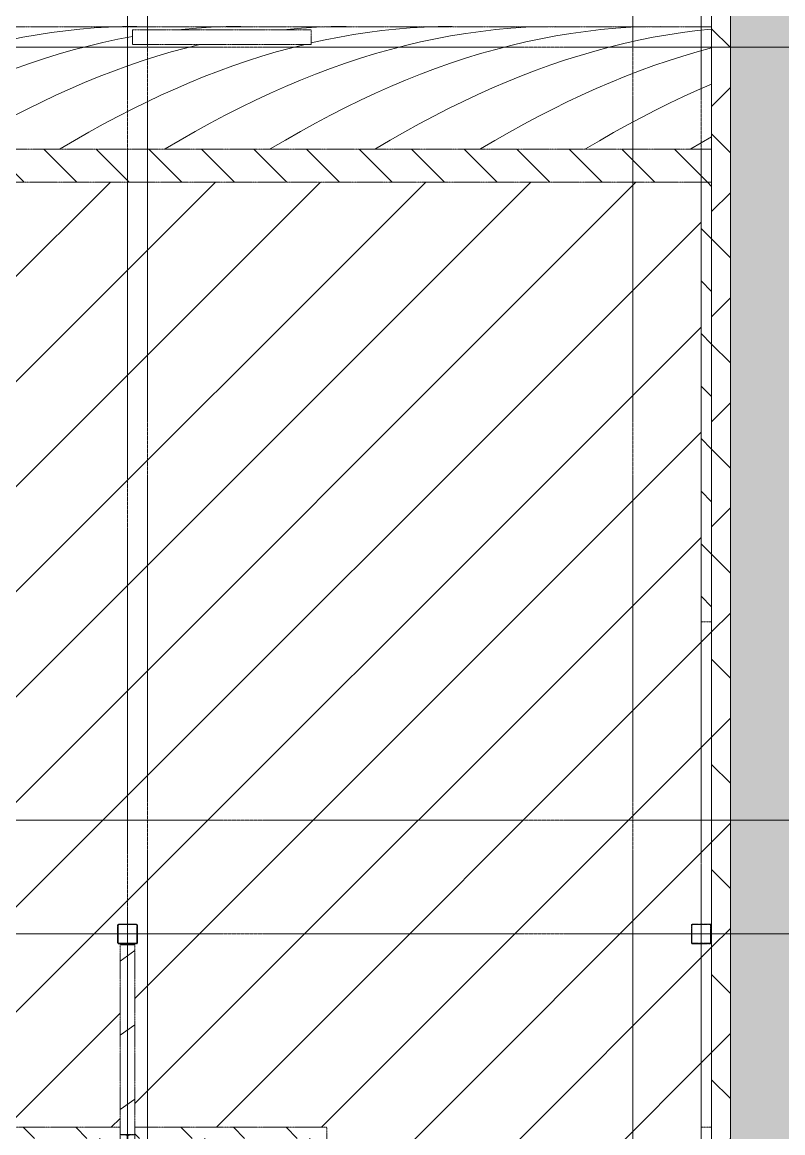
# Model space of a CAD drawing. Header units: inches. Extents: x -4124 to 2030, y 10168 to 14873.
# Drawn here: x 1409.1 to 1716, y 11322.1 to 11770.4 of the extents above; entities that cross this region are included whole.
import ezdxf

# ---------------------------------------------------------------- set-up
doc = ezdxf.new("R2010")
doc.units = ezdxf.units.IN
doc.header["$MEASUREMENT"] = 0
doc.linetypes.add('Demolished', pattern=[0.1875, 0.125, -0.0625])
doc.linetypes.add('Grid Line 1_2_', pattern=[0.875, 0.5, -0.125, 0.125, -0.125])
for name, color, linetype, lineweight in [('A-FLOR', 192, 'Demolished', 9), ('A-ROOF', 132, 'Demolished', 9), ('A-ROOF-PATT', 132, 'Demolished', 9), ('A-WALL', 113, 'Continuous', 9), ('A-WALL-PATT', 111, 'Continuous', 13), ('I-WALL', 2, 'Demolished', 9), ('S-BEAM', 12, 'Continuous', 9), ('S-COLS', 52, 'Continuous', 9), ('S-GRID', 1, 'Continuous', 9)]:
    doc.layers.add(name, color=color, linetype=linetype, lineweight=lineweight)
pattern_1 = [(135, (3272.782, 0), (-10.606602, -10.606602), [])]
pattern_2 = [(35.264, (0, 5713.223), (-21.21295, 15.00037), [])]

# ---------------------------------------------------------------- blocks, each defined once
blk = doc.blocks.new('HSS-Hollow Structural Section-Column - HSS8X8X1_4-V48-DEMO PLAN - MEZZ')
at = {"layer": 'S-COLS', "linetype": 'Demolished'}
h = blk.add_hatch(dxfattribs=at)
h.set_pattern_fill('FP_39', color=1, style=0, pattern_type=2)
h.set_pattern_definition([(135, (1821.203, -11402.395), (-10.606602, -10.606602), [])])
h.paths.add_polyline_path([(3, -4), (3.53, -4), (3.53, -3.77), (-3.53, -3.77), (-3.53, -4), (-3, -4)], flags=0)
h.paths.add_polyline_path([(-4, -3.53), (-3.77, -3.53), (-3.77, 3.53), (-4, 3.53)], flags=0)
h.paths.add_polyline_path([(-3.53, -4), (-3.77, -3.66), (-4, -3.53), (-3.77, -3.9), (-3.7, -3.93)], flags=0)
h.paths.add_polyline_path([(4, -3.53), (4, 3.53), (3.77, 3.53), (3.77, -3.53)], flags=0)
h.paths.add_polyline_path([(3.53, -4), (3.86, -3.86), (4, -3.53), (3.66, -3.77)], flags=0)
h.paths.add_polyline_path([(-3.53, 4), (-3.53, 3.77), (3.53, 3.77), (3.53, 4), (-3, 4)], flags=0)
h.paths.add_polyline_path([(-4, 3.53), (-3.66, 3.77), (-3.53, 4), (-3.86, 3.86)], flags=0)
h.paths.add_polyline_path([(4, 3.53), (3.77, 3.9), (3.53, 4), (3.77, 3.66)], flags=0)
at = {"layer": 'S-COLS', "color": 10, "linetype": 'Demolished', "lineweight": 15}
for p, q in [((-4, 3.53), (-4, -3.53)), ((-3.77, -3.53), (-3.77, 3.53)), ((3.53, 4), (-3.53, 4)), ((-3.53, 3.77), (3.53, 3.77)), ((3.77, 3.53), (3.77, -3.53)), ((4, -3.53), (4, 3.53)), ((3.53, -3.77), (-3.53, -3.77)), ((-3.53, -4), (3.53, -4))]:
    blk.add_line(p, q, dxfattribs=at)
for centre, radius, start, end in [((-3.53, 3.53), 0.466, 90, 180), ((-3.53, 3.53), 0.233, 90, 180), ((3.53, 3.53), 0.466, 360, 90), ((3.53, 3.53), 0.233, 0, 90), ((-3.53, -3.53), 0.466, 180, 270), ((-3.53, -3.53), 0.233, 180, 270), ((3.53, -3.53), 0.466, 270, 360), ((3.53, -3.53), 0.233, 270, 0)]:
    blk.add_arc(centre, radius, start, end, dxfattribs=at)
blk = doc.blocks.new('HSS-Hollow Structural Section-Column - HSS8X8X1_4-1247569-DEMO PLAN - MEZZ')
at = {"layer": 'S-COLS', "color": 10, "linetype": 'Demolished', "lineweight": 15}
for p, q in [((-4, 3.534), (-4, -3.534)), ((-3.767, -3.534), (-3.767, 3.534)), ((3.534, 4), (-3.534, 4)), ((-3.534, 3.767), (3.534, 3.767)), ((3.767, 3.534), (3.767, -3.534)), ((4, -3.534), (4, 3.534)), ((3.534, -3.767), (-3.534, -3.767)), ((-3.534, -4), (3.534, -4))]:
    blk.add_line(p, q, dxfattribs=at)
for centre, radius, start, end in [((-3.534, 3.534), 0.466, 90, 180), ((-3.534, 3.534), 0.233, 90, 180), ((3.534, 3.534), 0.466, 360, 90), ((3.534, 3.534), 0.233, 0, 90), ((-3.534, -3.534), 0.466, 180, 270), ((-3.534, -3.534), 0.233, 180, 270), ((3.534, -3.534), 0.233, 270, 0), ((3.534, -3.534), 0.466, 270, 360)]:
    blk.add_arc(centre, radius, start, end, dxfattribs=at)
blk = doc.blocks.new('FP_54-DEMO PLAN - MEZZ')
at = {"layer": 'A-ROOF', "color": 1}
blk.add_line((-1585.45, 11768.64), (-3026.2, 11768.64), dxfattribs=at)
at = {"layer": 'A-ROOF-PATT', "color": 20, "linetype": 'Continuous'}
for p, q in [((-1840.44, 11767.64), (-1834.69, 11768.12)), ((-1834.69, 11768.12), (-1828.93, 11768.46)), ((-1828.93, 11768.46), (-1823.18, 11768.68)), ((-1823.18, 11768.68), (-1817.43, 11768.75)), ((-1799.37, 11767.5), (-1793.39, 11768.03)), ((-1793.39, 11768.03), (-1787.41, 11768.42)), ((-1787.41, 11768.42), (-1781.43, 11768.66)), ((-1781.43, 11768.66), (-1775.45, 11768.75)), ((-1756.94, 11767.5), (-1750.96, 11768.03)), ((-1750.96, 11768.03), (-1744.98, 11768.42)), ((-1744.98, 11768.42), (-1739, 11768.66)), ((-1739, 11768.66), (-1733.03, 11768.75)), ((-1712.89, 11767.66), (-1707.18, 11768.13)), ((-1707.18, 11768.13), (-1701.47, 11768.47)), ((-1701.47, 11768.47), (-1695.77, 11768.68)), ((-1695.77, 11768.68), (-1690.06, 11768.75)), ((-1672.6, 11767.45), (-1666.54, 11768)), ((-1666.54, 11768), (-1660.47, 11768.4)), ((-1660.47, 11768.4), (-1654.41, 11768.65)), ((-1654.41, 11768.65), (-1648.34, 11768.75)), ((-1630.17, 11767.45), (-1624.11, 11768)), ((-1624.11, 11768), (-1618.04, 11768.4)), ((-1618.04, 11768.4), (-1611.98, 11768.65)), ((-1611.98, 11768.65), (-1605.92, 11768.75)), ((-1869.2, 11763.23), (-1863.45, 11764.38)), ((-1863.45, 11764.38), (-1857.7, 11765.39)), ((-1857.7, 11765.39), (-1851.94, 11766.27)), ((-1851.94, 11766.27), (-1846.19, 11767.02)), ((-1846.19, 11767.02), (-1840.44, 11767.64)), ((-1831.16, 11762.27), (-1825.15, 11763.57)), ((-1825.15, 11763.57), (-1819.14, 11764.73)), ((-1741.43, 11763.34), (-1735.72, 11764.46)), ((-1735.72, 11764.46), (-1730.02, 11765.46)), ((-1730.02, 11765.46), (-1724.31, 11766.32)), ((-1724.31, 11766.32), (-1718.6, 11767.06)), ((-1718.6, 11767.06), (-1712.89, 11767.66)), ((-1702.92, 11762.49), (-1696.85, 11763.78)), ((-1696.85, 11763.78), (-1690.79, 11764.92)), ((-1690.79, 11764.92), (-1684.73, 11765.91)), ((-1684.73, 11765.91), (-1678.66, 11766.76)), ((-1678.66, 11766.76), (-1672.6, 11767.45)), ((-1660.49, 11762.49), (-1654.43, 11763.78)), ((-1654.43, 11763.78), (-1648.36, 11764.92)), ((-1648.36, 11764.92), (-1642.3, 11765.91)), ((-1642.3, 11765.91), (-1636.24, 11766.76)), ((-1636.24, 11766.76), (-1630.17, 11767.45)), ((-1614.95, 11763.17), (-1609.05, 11764.35)), ((-1609.05, 11764.35), (-1603.15, 11765.39)), ((-1603.15, 11765.39), (-1597.25, 11766.29)), ((-1597.25, 11766.29), (-1591.35, 11767.06)), ((-1591.35, 11767.06), (-1585.45, 11767.68)), ((-1849.18, 11757.52), (-1843.17, 11759.25)), ((-1843.17, 11759.25), (-1837.16, 11760.83)), ((-1837.16, 11760.83), (-1831.16, 11762.27)), ((-1803.64, 11758.43), (-1797.82, 11760.03)), ((-1797.82, 11760.03), (-1792.01, 11761.5)), ((-1761.21, 11758.43), (-1755.4, 11760.03)), ((-1755.4, 11760.03), (-1749.58, 11761.5)), ((-1747.14, 11762.08), (-1741.43, 11763.34)), ((-1721.11, 11757.76), (-1715.05, 11759.48)), ((-1715.05, 11759.48), (-1708.98, 11761.06)), ((-1708.98, 11761.06), (-1702.92, 11762.49)), ((-1678.68, 11757.76), (-1672.62, 11759.48)), ((-1672.62, 11759.48), (-1666.56, 11761.06)), ((-1666.56, 11761.06), (-1660.49, 11762.49)), ((-1632.65, 11758.8), (-1626.75, 11760.39)), ((-1626.75, 11760.39), (-1620.85, 11761.85)), ((-1620.85, 11761.85), (-1614.95, 11763.17)), ((-1591.28, 11758.5), (-1585.45, 11760.1)), ((-1861.19, 11753.65), (-1855.19, 11755.66)), ((-1855.19, 11755.66), (-1849.18, 11757.52)), ((-1821.08, 11752.84), (-1815.27, 11754.84)), ((-1815.27, 11754.84), (-1809.45, 11756.7)), ((-1809.45, 11756.7), (-1803.64, 11758.43)), ((-1778.65, 11752.84), (-1772.84, 11754.84)), ((-1772.84, 11754.84), (-1767.03, 11756.7)), ((-1767.03, 11756.7), (-1761.21, 11758.43)), ((-1733.24, 11753.88), (-1727.17, 11755.89)), ((-1727.17, 11755.89), (-1721.11, 11757.76)), ((-1690.81, 11753.88), (-1684.75, 11755.89)), ((-1684.75, 11755.89), (-1678.68, 11757.76)), ((-1650.35, 11753.2), (-1644.45, 11755.2)), ((-1644.45, 11755.2), (-1638.55, 11757.07)), ((-1638.55, 11757.07), (-1632.65, 11758.8)), ((-1608.77, 11752.91), (-1602.94, 11754.9)), ((-1602.94, 11754.9), (-1597.11, 11756.76)), ((-1597.11, 11756.76), (-1591.28, 11758.5)), ((-1867.2, 11751.51), (-1861.19, 11753.65)), ((-1832.71, 11748.47), (-1826.9, 11750.72)), ((-1826.9, 11750.72), (-1821.08, 11752.84)), ((-1790.28, 11748.47), (-1784.47, 11750.72)), ((-1784.47, 11750.72), (-1778.65, 11752.84)), ((-1745.37, 11749.45), (-1739.3, 11751.74)), ((-1739.3, 11751.74), (-1733.24, 11753.88)), ((-1702.94, 11749.45), (-1696.88, 11751.74)), ((-1696.88, 11751.74), (-1690.81, 11753.88)), ((-1662.15, 11748.81), (-1656.25, 11751.07)), ((-1656.25, 11751.07), (-1650.35, 11753.2)), ((-1620.43, 11748.53), (-1614.6, 11750.78)), ((-1614.6, 11750.78), (-1608.77, 11752.91)), ((-1844.34, 11743.6), (-1838.52, 11746.1)), ((-1838.52, 11746.1), (-1832.71, 11748.47)), ((-1801.91, 11743.6), (-1796.1, 11746.1)), ((-1796.1, 11746.1), (-1790.28, 11748.47)), ((-1757.49, 11744.47), (-1751.43, 11747.03)), ((-1751.43, 11747.03), (-1745.37, 11749.45)), ((-1715.07, 11744.47), (-1709, 11747.03)), ((-1709, 11747.03), (-1702.94, 11749.45)), ((-1673.95, 11743.9), (-1668.05, 11746.42)), ((-1668.05, 11746.42), (-1662.15, 11748.81)), ((-1632.09, 11743.65), (-1626.26, 11746.15)), ((-1626.26, 11746.15), (-1620.43, 11748.53)), ((-1850.15, 11740.97), (-1844.34, 11743.6)), ((-1807.73, 11740.97), (-1801.91, 11743.6)), ((-1769.62, 11738.94), (-1763.56, 11741.77)), ((-1763.56, 11741.77), (-1757.49, 11744.47)), ((-1727.19, 11738.94), (-1721.13, 11741.77)), ((-1721.13, 11741.77), (-1715.07, 11744.47)), ((-1685.75, 11738.47), (-1679.85, 11741.25)), ((-1679.85, 11741.25), (-1673.95, 11743.9)), ((-1637.92, 11741.02), (-1632.09, 11743.65)), ((-1596.75, 11740.44), (-1591.1, 11743.01)), ((-1591.1, 11743.01), (-1585.45, 11745.47)), ((-1861.78, 11735.36), (-1855.97, 11738.23)), ((-1855.97, 11738.23), (-1850.15, 11740.97)), ((-1819.36, 11735.36), (-1813.54, 11738.23)), ((-1813.54, 11738.23), (-1807.73, 11740.97)), ((-1775.68, 11735.99), (-1769.62, 11738.94)), ((-1733.26, 11735.99), (-1727.19, 11738.94)), ((-1691.65, 11735.58), (-1685.75, 11738.47)), ((-1649.58, 11735.4), (-1643.75, 11738.27)), ((-1643.75, 11738.27), (-1637.92, 11741.02)), ((-1608.05, 11734.94), (-1602.4, 11737.75)), ((-1602.4, 11737.75), (-1596.75, 11740.44)), ((-1867.6, 11732.38), (-1861.78, 11735.36)), ((-1830.99, 11729.27), (-1825.17, 11732.38)), ((-1825.17, 11732.38), (-1819.36, 11735.36)), ((-1787.81, 11729.68), (-1781.75, 11732.9)), ((-1781.75, 11732.9), (-1775.68, 11735.99)), ((-1745.39, 11729.68), (-1739.32, 11732.9)), ((-1739.32, 11732.9), (-1733.26, 11735.99)), ((-1703.45, 11729.41), (-1697.55, 11732.55)), ((-1697.55, 11732.55), (-1691.65, 11735.58)), ((-1661.24, 11729.3), (-1655.41, 11732.41)), ((-1655.41, 11732.41), (-1649.58, 11735.4)), ((-1613.7, 11732.03), (-1608.05, 11734.94)), ((-1836.8, 11726.06), (-1830.99, 11729.27)), ((-1793.88, 11726.34), (-1787.81, 11729.68)), ((-1751.45, 11726.34), (-1745.39, 11729.68)), ((-1709.35, 11726.15), (-1703.45, 11729.41)), ((-1667.07, 11726.07), (-1661.24, 11729.3)), ((-1625, 11725.87), (-1619.35, 11729)), ((-1619.35, 11729), (-1613.7, 11732.03)), ((-1842.62, 11722.73), (-1836.8, 11726.06)), ((-1799.94, 11722.87), (-1793.88, 11726.34)), ((-1757.51, 11722.87), (-1751.45, 11726.34)), ((-1715.25, 11722.77), (-1709.35, 11726.15)), ((-1672.9, 11722.73), (-1667.07, 11726.07)), ((-1630.65, 11722.63), (-1625, 11725.87)), ((-1589.66, 11721.79), (-1585.45, 11724.23)), ((-1848.43, 11719.28), (-1842.62, 11722.73)), ((-1806, 11719.28), (-1799.94, 11722.87)), ((-1763.58, 11719.28), (-1757.51, 11722.87)), ((-1721.15, 11719.28), (-1715.25, 11722.77)), ((-1678.72, 11719.28), (-1672.9, 11722.73)), ((-1636.3, 11719.28), (-1630.65, 11722.63)), ((-1593.87, 11719.28), (-1589.66, 11721.79))]:
    blk.add_line(p, q, dxfattribs=at)
blk = doc.blocks.new('Walls 1 - Walls 1-1277454-DEMO PLAN - MEZZ')
at = {"layer": 'A-ROOF', "linetype": 'Continuous'}
blk.add_hatch(color=161, dxfattribs=at).paths.add_polyline_path([(-1448.44, 10380.08), (-1448.44, 11927.42), (-1956.88, 11927.42), (-1956.83, 11915.82), (-1585.45, 11918.85), (-1585.45, 11774.15), (-1577.83, 11774.15), (-1577.83, 10643.01), (-1938.58, 10642.37), (-1938.58, 10381.41), (-1577.83, 10380.43)], flags=0)
blk.add_line((-1577.83, 11774.15), (-1577.83, 10643.01), dxfattribs=at)
blk = doc.blocks.new('W-Wide Flange - bracing-1594453-DEMO PLAN - MEZZ')
at = {"layer": 'S-BEAM', "linetype": 'Demolished'}
h = blk.add_hatch(dxfattribs=at)
h.set_pattern_fill('FP_66', color=20, style=0, pattern_type=2)
h.set_pattern_definition([(35.264, (0, 5717.198), (-21.21295, 15.00037), [])])
h.paths.add_polyline_path([(-1824.2, 11321.52), (-1818.2, 11321.52), (-1818.2, 11398.04), (-1824.2, 11398.04), (-1824.2, 11322.73)], flags=0)
h = blk.add_hatch(dxfattribs=at)
h.set_pattern_fill('FP_65', color=20, style=0, pattern_type=2)
h.set_pattern_definition(pattern_2)
h.paths.add_polyline_path([(-1824.2, 11317.55), (-1822, 11317.55), (-1822, 11321.26), (-1824.2, 11321.26), (-1824.2, 11319.9)], flags=0)
h = blk.add_hatch(dxfattribs=at)
h.set_pattern_fill('FP_65', color=20, style=0, pattern_type=2)
h.set_pattern_definition(pattern_2)
h.paths.add_polyline_path([(-1820.4, 11317.55), (-1818.2, 11317.57), (-1818.2, 11321.26), (-1820.4, 11321.26), (-1820.4, 11317.57)], flags=0)
at = {"layer": 'S-BEAM', "color": 1, "linetype": 'Demolished'}
for p, q in [((-1824.2, 11398.04), (-1818.2, 11398.04)), ((-1824.2, 11398.04), (-1824.2, 11321.52)), ((-1818.2, 11398.04), (-1818.2, 11321.52)), ((-1818.2, 11321.52), (-1824.2, 11321.52)), ((-1824.2, 11321.52), (-1824.2, 11321.26)), ((-1824.2, 11321.26), (-1822, 11321.26)), ((-1824.2, 11321.26), (-1824.2, 11317.55)), ((-1821.32, 11320.77), (-1821.32, 11318.03)), ((-1821.09, 11318.03), (-1821.09, 11320.77)), ((-1820.4, 11321.26), (-1818.2, 11321.26)), ((-1818.2, 11321.26), (-1818.2, 11321.52)), ((-1818.2, 11317.55), (-1818.2, 11321.26)), ((-1822, 11317.55), (-1824.2, 11317.55)), ((-1824.2, 11317.55), (-1824.2, 11317.28)), ((-1824.2, 11317.28), (-1818.2, 11317.28)), ((-1818.2, 11317.55), (-1820.4, 11317.55)), ((-1818.2, 11317.28), (-1818.2, 11317.55))]:
    blk.add_line(p, q, dxfattribs=at)
for centre, start_param, end_param in [((-1822, 11320.77), 0, 1.570796), ((-1820.4, 11320.77), 1.570796, 3.141593), ((-1822, 11318.03), 4.712389, 6.283185), ((-1820.4, 11318.03), 3.141593, 4.712389)]:
    blk.add_ellipse(centre, major_axis=(0.684, 0), ratio=0.707107, start_param=start_param, end_param=end_param, dxfattribs=at)

msp = doc.modelspace()

# ---------------------------------------------------------------- hatches: boundary and pattern name
at = {"layer": 'A-FLOR'}
h = msp.add_hatch(dxfattribs=at)
h.set_pattern_fill('FP_26', color=20, style=0, pattern_type=2)
h.set_pattern_definition([(45, (3272.782, 0), (-21.2132, 21.2132), [])])
h.paths.add_polyline_path([(1391.57844, 11260.27039), (1527.57844, 11260.27039), (1527.57844, 11319.89539), (1454.57844, 11319.89539), (1454.57844, 11317.28143), (1448.57844, 11317.28143), (1448.57844, 11319.89539), (1391.57844, 11319.89539), (1391.57844, 11304.21516)], flags=0)
h.paths.add_polyline_path([(1657.10128, 11260.27039), (1687.32844, 11260.27039), (1687.32844, 11528.39539), (1683.07844, 11528.39539), (1683.07844, 11705.88242), (1402.07844, 11705.88242), (1402.07844, 11528.39539), (1397.57844, 11528.39539), (1397.57844, 11705.88242), (1391.57844, 11705.88242), (1391.57844, 11444.39539), (1402.07844, 11444.39539), (1402.07844, 11324.39539), (1448.57844, 11324.39539), (1448.57844, 11398.04184), (1454.57844, 11398.04184), (1454.57844, 11324.39539), (1532.07844, 11324.39539), (1532.07844, 11260.27039)], flags=0)
h.paths.add_polyline_path([(1451.26299, 11317.69093), (1451.78526, 11317.79104), (1451.64368, 11318.03273), (1451.46321, 11318.03273), (1451.37162, 11317.79104)], flags=0)
h.paths.add_polyline_path([(1391.57844, 11324.39539), (1397.57844, 11324.39539), (1397.57844, 11439.89539), (1391.57844, 11439.89539), (1391.57844, 11365.39539)], flags=0)
h.paths.add_polyline_path([(1448.04444, 11398.39539), (1447.71493, 11398.53188), (1447.57844, 11398.86139), (1447.91701, 11398.62839)], flags=0)
h.paths.add_polyline_path([(1454.57844, 11398.39539), (1448.04444, 11398.39539), (1448.04444, 11398.62839), (1455.11244, 11398.62839), (1455.11244, 11398.39539)], flags=0)
h.paths.add_polyline_path([(1455.11244, 11398.39539), (1455.34544, 11398.73396), (1455.57844, 11398.86139), (1455.34544, 11398.4919), (1455.2772, 11398.46363)], flags=0)
h.paths.add_polyline_path([(1679.60694, 11398.39539), (1679.27743, 11398.53188), (1679.14094, 11398.86139), (1679.47951, 11398.62839)], flags=0)
h.paths.add_polyline_path([(1686.67494, 11398.39539), (1679.60694, 11398.39539), (1679.60694, 11398.62839), (1686.67494, 11398.62839)], flags=0)
h.paths.add_polyline_path([(1686.67494, 11398.39539), (1686.90794, 11398.73396), (1687.14094, 11398.86139), (1686.90794, 11398.4919), (1686.8397, 11398.46363)], flags=0)
h.paths.add_polyline_path([(1447.81144, 11398.86139), (1447.57844, 11398.86139), (1447.57844, 11405.92939), (1447.81144, 11405.92939)], flags=0)
h.paths.add_polyline_path([(1455.57844, 11405.92939), (1455.23987, 11406.16239), (1455.11244, 11406.39539), (1455.44195, 11406.2589), (1455.5102, 11406.09415)], flags=0)
h.paths.add_polyline_path([(1455.57844, 11398.86139), (1455.34544, 11398.86139), (1455.34544, 11405.92939), (1455.57844, 11405.92939)], flags=0)
h.paths.add_polyline_path([(1679.37394, 11398.86139), (1679.14094, 11398.86139), (1679.14094, 11405.92939), (1679.37394, 11405.92939)], flags=0)
h.paths.add_polyline_path([(1687.14094, 11405.92939), (1686.80237, 11406.16239), (1686.67494, 11406.39539), (1687.00445, 11406.2589), (1687.0727, 11406.09415)], flags=0)
h.paths.add_polyline_path([(1687.14094, 11398.86139), (1686.90794, 11398.86139), (1686.90794, 11405.92939), (1687.14094, 11405.92939)], flags=0)
h.paths.add_polyline_path([(1448.04444, 11406.39539), (1455.11244, 11406.39539), (1455.11244, 11406.16239), (1448.04444, 11406.16239)], flags=0)
h.paths.add_polyline_path([(1447.57844, 11405.92939), (1447.81144, 11406.29888), (1448.04444, 11406.39539), (1447.81144, 11406.05682)], flags=0)
h.paths.add_polyline_path([(1679.60694, 11406.39539), (1686.67494, 11406.39539), (1686.67494, 11406.16239), (1679.60694, 11406.16239)], flags=0)
h.paths.add_polyline_path([(1679.14094, 11405.92939), (1679.37394, 11406.29888), (1679.60694, 11406.39539), (1679.37394, 11406.05682)], flags=0)
at = {"layer": 'A-ROOF-PATT'}
h = msp.add_hatch(dxfattribs=at)
h.set_pattern_fill('FP_53', color=1, style=0, pattern_type=2)
h.set_pattern_definition(pattern_1)
h.paths.add_polyline_path([(1155.37753, 11705.88242), (1687.32844, 11705.88242), (1687.32844, 11719.19445), (246.57844, 11719.19445), (246.57844, 11705.88242), (820.89503, 11705.88242)], flags=0)
at = {"layer": 'A-WALL-PATT', "lineweight": 9}
h = msp.add_hatch(dxfattribs=at)
h.set_pattern_fill('FP_64', style=0, pattern_type=2)
h.set_pattern_definition([(45, (3272.782, 0), (-21.2132, 21.2132), []), (135, (3272.782, 0), (-21.2132, -21.2132), [])])
h.paths.add_polyline_path([(1687.32844, 10642.9944), (1694.95344, 10643.00784), (1694.95344, 11774.14539), (1687.32844, 11774.14539), (1687.32844, 10643.00784)], flags=0)
at = {"layer": 'A-WALL-PATT', "linetype": 'Demolished', "lineweight": 9}
h = msp.add_hatch(dxfattribs=at)
h.set_pattern_fill('FP_53', color=1, style=0, pattern_type=2)
h.set_pattern_definition(pattern_1)
h.paths.add_polyline_path([(1687.32844, 11528.39539), (1687.32844, 11705.88242), (1683.07844, 11705.88242), (1683.07844, 11528.39539)], flags=0)
h = msp.add_hatch(dxfattribs=at)
h.set_pattern_fill('FP_53', color=1, style=0, pattern_type=2)
h.set_pattern_definition(pattern_1)
h.paths.add_polyline_path([(1527.57844, 11319.89539), (1527.57844, 11324.39539), (1454.57844, 11324.39539), (1454.57844, 11319.89539), (1489.86003, 11319.89539)], flags=0)
h.paths.add_polyline_path([(1394.93194, 11319.89539), (1448.57844, 11319.89539), (1448.57844, 11324.39539), (1368.82844, 11324.39539), (1368.82844, 11319.89539), (1391.57844, 11319.89539)], flags=0)
h.paths.add_polyline_path([(1451.46321, 11320.77277), (1451.69368, 11320.77277), (1451.69368, 11321.03201), (1451.46321, 11321.01446)], flags=0)
h.paths.add_polyline_path([(1451.69368, 11321.19138), (1451.69368, 11321.20668), (1451.46321, 11321.19138)], flags=0)
h = msp.add_hatch(dxfattribs=at)
h.set_pattern_fill('FP_53', color=1, style=0, pattern_type=2)
h.set_pattern_definition(pattern_1)
h.paths.add_polyline_path([(1527.57844, 11149.96178), (1532.07844, 11149.96178), (1532.07844, 11225.14539), (1527.57844, 11225.14539)], flags=0)
h.paths.add_polyline_path([(1532.07844, 11255.14539), (1532.07844, 11324.39539), (1527.57844, 11324.39539), (1527.57844, 11255.14539)], flags=0)

# ---------------------------------------------------------------- linework, layer by layer
at = {"layer": 'A-ROOF', "color": 1}
for p, q in [((1453.64142, 11761.39539), (1453.64142, 11767.39539)), ((1453.64142, 11767.39539), (1525.64142, 11767.39539)), ((1525.64142, 11767.39539), (1525.64142, 11761.39539)), ((1525.64142, 11761.39539), (1453.64142, 11761.39539))]:
    msp.add_line(p, q, dxfattribs=at)
at = {"layer": 'A-ROOF', "color": 10, "lineweight": 15}
for p, q in [((1687.32844, 11719.19445), (246.57844, 11719.19445)), ((1687.32844, 11705.88242), (1687.32844, 11719.19445)), ((246.57844, 11705.88242), (1687.32844, 11705.88242))]:
    msp.add_line(p, q, dxfattribs=at)
at = {"layer": 'A-WALL'}
for p, q in [((1687.32844, 11774.14539), (1687.32844, 11705.88863)), ((1694.95344, 10640.14539), (1694.95344, 11774.14539)), ((1687.32844, 11705.88242), (1687.32844, 10848.82371))]:
    msp.add_line(p, q, dxfattribs=at)
at = {"layer": 'I-WALL', "color": 10, "lineweight": 15}
for p, q in [((1683.07844, 11705.88242), (1683.07844, 11528.39539)), ((1687.32844, 11705.88242), (1683.07844, 11705.88242)), ((1687.32844, 11528.39539), (1687.32844, 11705.88242)), ((1683.07844, 11528.39539), (1687.32844, 11528.39539)), ((1448.57844, 11324.39539), (1402.07844, 11324.39539)), ((1532.07844, 11324.39539), (1454.57844, 11324.39539)), ((1532.07844, 11255.14539), (1532.07844, 11324.39539))]:
    msp.add_line(p, q, dxfattribs=at)
at = {"layer": 'I-WALL', "color": 1}
for p, q in [((1683.07844, 11406.39539), (1683.07844, 11528.39539)), ((1683.07844, 11398.62839), (1683.07844, 11406.16239)), ((1683.07844, 11324.39539), (1683.07844, 11398.39539)), ((1683.07844, 11324.39539), (1687.32844, 11324.39539))]:
    msp.add_line(p, q, dxfattribs=at)
at = {"layer": 'S-GRID', "linetype": 'Grid Line 1_2_'}
for p, q in [((1451.57844, 10455.54858), (1451.57844, 11973.42375)), ((1459.57844, 11973.42375), (1459.57844, 10769.69706)), ((1655.57844, 11973.42375), (1655.57844, 10769.69706)), ((1683.14094, 10455.54858), (1683.14094, 11973.42375)), ((1909.97838, 11760.39539), (-477.71162, 11760.39539)), ((1909.97838, 11448.39539), (-477.71162, 11448.39539)), ((1909.97838, 11402.39539), (-613.44071, 11402.39539))]:
    msp.add_line(p, q, dxfattribs=at)

# ---------------------------------------------------------------- block references
at = {"layer": 'A-ROOF', "linetype": 'Continuous'}
msp.add_blockref('Walls 1 - Walls 1-1277454-DEMO PLAN - MEZZ', (3272.7817, 0), dxfattribs=at)
at = {"layer": 'A-ROOF', "color": 1}
msp.add_blockref('FP_54-DEMO PLAN - MEZZ', (3272.7817, 0), dxfattribs=at)
at = {"layer": 'S-BEAM', "color": 1, "linetype": 'Demolished'}
msp.add_blockref('W-Wide Flange - bracing-1594453-DEMO PLAN - MEZZ', (3272.7817, 0), dxfattribs=at)
at = {"layer": 'S-COLS', "color": 1, "linetype": 'Demolished'}
for name, p in [('HSS-Hollow Structural Section-Column - HSS8X8X1_4-V48-DEMO PLAN - MEZZ', (1451.57844, 11402.39539)), ('HSS-Hollow Structural Section-Column - HSS8X8X1_4-1247569-DEMO PLAN - MEZZ', (1683.14094, 11402.39539))]:
    msp.add_blockref(name, p, dxfattribs=at)

doc.saveas('drawing.dxf')
